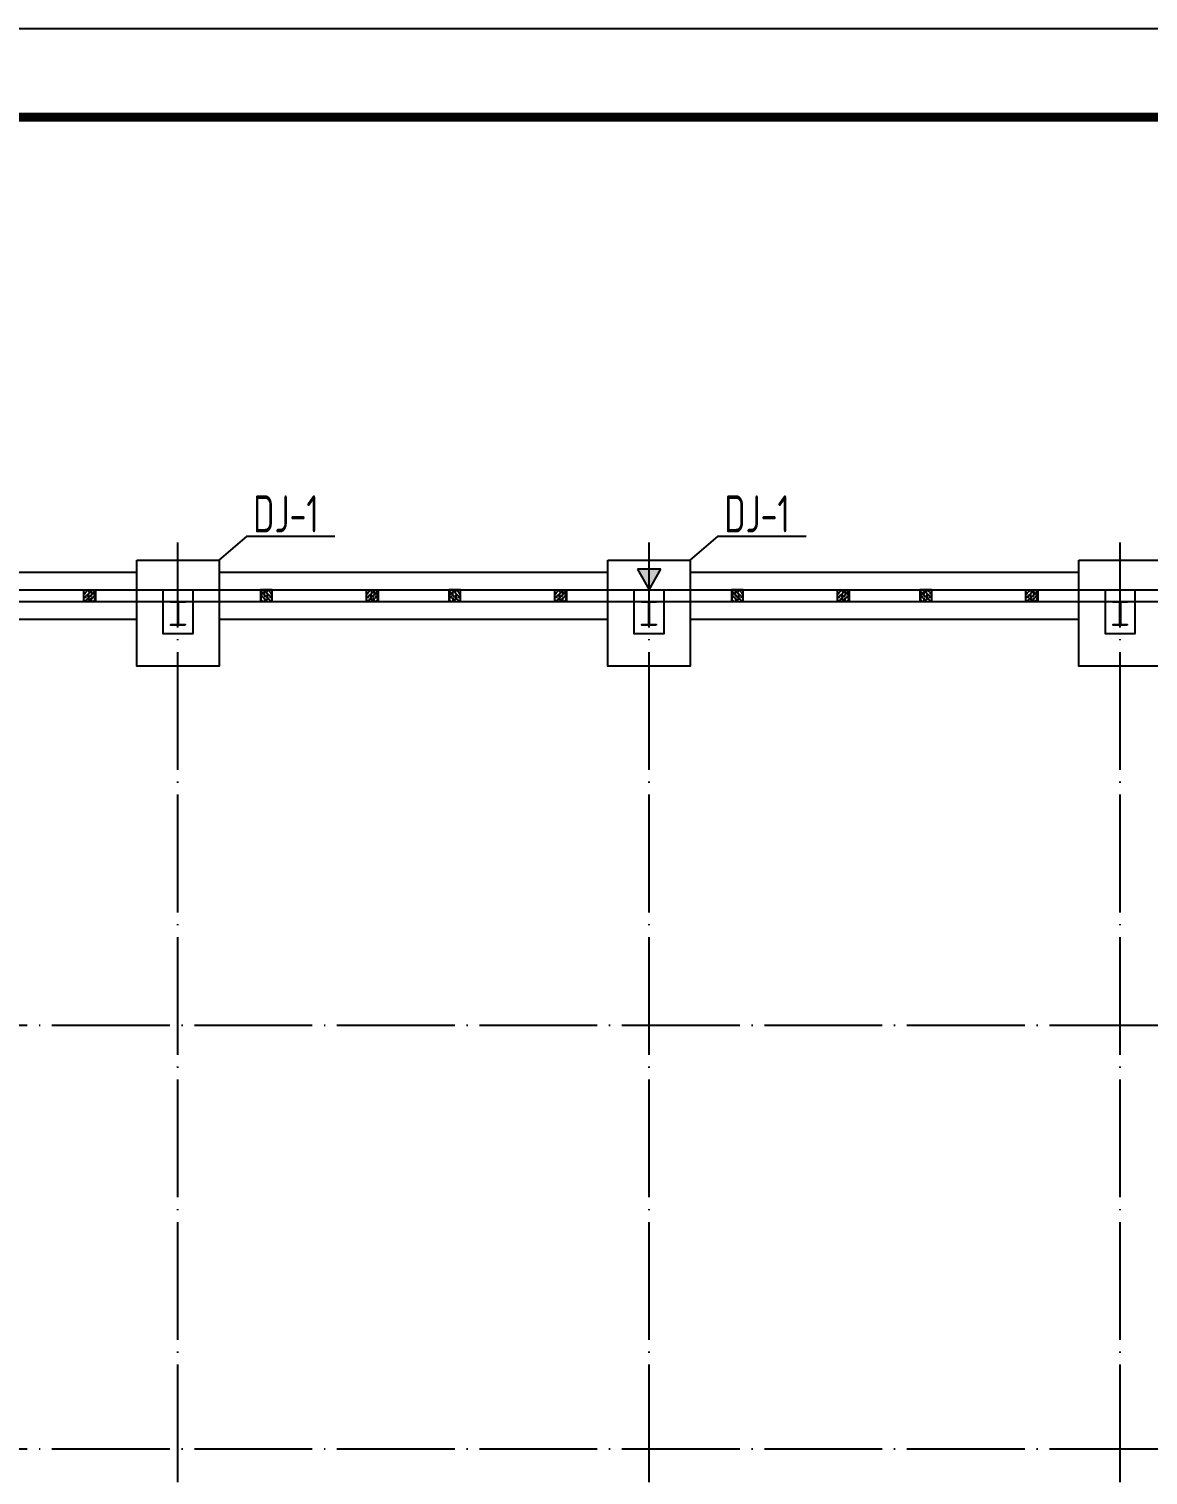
# Model space of a CAD drawing. Extents: x 32461 to 402082, y -617694 to 182569.
# Drawn here: x 110562 to 129568, y -26268 to -1707 of the extents above; entities that cross this region are included whole.
import ezdxf

# ---------------------------------------------------------------- set-up
doc = ezdxf.new("R2010")
doc.units = 0
doc.header["$LTSCALE"] = 1000
doc.header["$MEASUREMENT"] = 0
doc.linetypes.add('DASHDOT', pattern=[25.4, 12.7, -6.35, 0, -6.35])
doc.linetypes.add('DOTE', pattern=[2.42, 2, -0.2, 0.02, -0.2])
for name, color, linetype in [('DHX', 1, 'DASHDOT'), ('DOTE', 252, 'CONTINUOUS'), ('GZ', 7, 'CONTINUOUS'), ('PUB_TITLE', 4, 'CONTINUOUS'), ('S1', 2, 'CONTINUOUS'), ('WALL', 6, 'CONTINUOUS'), ('基础', 2, 'CONTINUOUS'), ('基础编号', 255, 'CONTINUOUS'), ('柱', 2, 'CONTINUOUS'), ('钢柱', 3, 'CONTINUOUS')]:
    doc.layers.add(name, color=color, linetype=linetype)
doc.styles.add('TSSD_REIN', font='atssdeng.shx', dxfattribs={"width": 0.7, "bigfont": 'atssdchn.shx'})

msp = doc.modelspace()

# ---------------------------------------------------------------- hatches: boundary and pattern name
at = {"layer": 'DHX'}
msp.add_hatch(color=256, dxfattribs=at).paths.add_polyline_path([(121296.1, -10882.5), (120896.4, -10882.5), (121093.1, -11230.6)])
at = {"layer": 'GZ'}
h = msp.add_hatch(dxfattribs=at)
h.set_pattern_fill('钢筋混凝土', color=256, scale=20, style=0)
h.set_pattern_definition([(45, (58108.657, -87035.726), (-35.35534, 35.35534), []), (50, (58108.66, -87035.73), (143.45204, -12.55043), [15, -165]), (355, (58108.66, -87035.73), (-27.75027, 150.43843), [12, -132]), (100.4514, (58120.61, -87036.77), (115.70188, 137.8879), [12.74804, -140.22842]), (46.1842, (58108.66, -86995.73), (213.4482, -33.1038), [22.5, -247.5]), (96.6356, (58126.44, -86998.48), (186.93254, 194.82357), [19.12206, -210.3426]), (351.1842, (58108.66, -86995.73), (186.9324, 194.8237), [18, -198]), (21, (58128.66, -87005.73), (119.38141, -80.52378), [15, -165]), (326, (58128.66, -87005.73), (48.66307, 145.03), [12, -132]), (71.4514, (58138.6, -87012.44), (168.04453, 64.5061), [12.74804, -140.22842]), (37.5, (58108.657, -87035.726), (2.43197, 66.57877), [0, -130.4, 0, -134, 0, -132.5]), (7.5, (58108.66, -87035.726), (52.61391, 78.88234), [0, -76.4, 0, -127.4, 0, -50.5]), (327.5, (58064.057, -87035.726), (106.764487, -4.510974), [0, -50, 0, -156, 0, -207]), (317.5, (58044.06, -87035.73), (116.63723, 20.021), [0, -65, 0, -103.6, 0, -147])])
h.paths.add_polyline_path([(111493.3, -11230.6), (111693.3, -11230.6), (111693.3, -11430.6), (111493.3, -11430.6)])
h = msp.add_hatch(dxfattribs=at)
h.set_pattern_fill('钢筋混凝土', color=256, scale=20, style=0)
h.set_pattern_definition([(135, (168077.636, -87035.726), (35.35534, 35.35534), []), (130, (168077.64, -87035.73), (-143.45204, -12.55043), [15, -165]), (185, (168077.64, -87035.73), (27.75027, 150.43843), [12, -132]), (79.5486, (168065.68, -87036.77), (-115.70188, 137.8879), [12.74804, -140.22842]), (133.8158, (168077.64, -86995.73), (-213.4482, -33.1038), [22.5, -247.5]), (83.3644, (168059.85, -86998.48), (-186.93254, 194.82357), [19.12206, -210.3426]), (188.8158, (168077.64, -86995.73), (-186.9324, 194.8237), [18, -198]), (159, (168057.64, -87005.73), (-119.38141, -80.52378), [15, -165]), (214, (168057.64, -87005.73), (-48.66307, 145.03), [12, -132]), (108.5486, (168047.69, -87012.44), (-168.04453, 64.5061), [12.74804, -140.22842]), (142.5, (168077.636, -87035.726), (-2.43197, 66.57877), [0, -130.4, 0, -134, 0, -132.5]), (172.5, (168077.636, -87035.726), (-52.61391, 78.88234), [0, -76.4, 0, -127.4, 0, -50.5]), (212.5, (168122.236, -87035.726), (-106.764487, -4.510974), [0, -50, 0, -156, 0, -207]), (222.5, (168142.24, -87035.73), (-116.63723, 20.021), [0, -65, 0, -103.6, 0, -147])])
h.paths.add_polyline_path([(114693, -11230.6), (114493, -11230.6), (114493, -11430.6), (114693, -11430.6)])
h = msp.add_hatch(dxfattribs=at)
h.set_pattern_fill('钢筋混凝土', color=256, scale=20, style=0)
h.set_pattern_definition([(45, (62908.35, -87035.726), (-35.35534, 35.35534), []), (50, (62908.35, -87035.73), (143.45204, -12.55043), [15, -165]), (355, (62908.35, -87035.73), (-27.75027, 150.43843), [12, -132]), (100.4514, (62920.3, -87036.77), (115.70188, 137.8879), [12.74804, -140.22842]), (46.1842, (62908.35, -86995.73), (213.4482, -33.1038), [22.5, -247.5]), (96.6356, (62926.14, -86998.48), (186.93254, 194.82357), [19.12206, -210.3426]), (351.1842, (62908.35, -86995.73), (186.9324, 194.8237), [18, -198]), (21, (62928.35, -87005.73), (119.38141, -80.52378), [15, -165]), (326, (62928.35, -87005.73), (48.66307, 145.03), [12, -132]), (71.4514, (62938.3, -87012.44), (168.04453, 64.5061), [12.74804, -140.22842]), (37.5, (62908.35, -87035.726), (2.43197, 66.57877), [0, -130.4, 0, -134, 0, -132.5]), (7.5, (62908.35, -87035.726), (52.61391, 78.88234), [0, -76.4, 0, -127.4, 0, -50.5]), (327.5, (62863.75, -87035.726), (106.764487, -4.510974), [0, -50, 0, -156, 0, -207]), (317.5, (62843.75, -87035.73), (116.63723, 20.021), [0, -65, 0, -103.6, 0, -147])])
h.paths.add_polyline_path([(116293, -11230.6), (116493, -11230.6), (116493, -11430.6), (116293, -11430.6)])
h = msp.add_hatch(dxfattribs=at)
h.set_pattern_fill('钢筋混凝土', color=256, scale=20, style=0)
h.set_pattern_definition([(135, (171277.94, -87035.726), (35.35534, 35.35534), []), (130, (171277.94, -87035.73), (-143.45204, -12.55043), [15, -165]), (185, (171277.94, -87035.73), (27.75027, 150.43843), [12, -132]), (79.5486, (171265.99, -87036.77), (-115.70188, 137.8879), [12.74804, -140.22842]), (133.8158, (171277.94, -86995.73), (-213.4482, -33.1038), [22.5, -247.5]), (83.3644, (171260.15, -86998.48), (-186.93254, 194.82357), [19.12206, -210.3426]), (188.8158, (171277.94, -86995.73), (-186.9324, 194.8237), [18, -198]), (159, (171257.94, -87005.73), (-119.38141, -80.52378), [15, -165]), (214, (171257.94, -87005.73), (-48.66307, 145.03), [12, -132]), (108.5486, (171247.99, -87012.44), (-168.04453, 64.5061), [12.74804, -140.22842]), (142.5, (171277.94, -87035.726), (-2.43197, 66.57877), [0, -130.4, 0, -134, 0, -132.5]), (172.5, (171277.94, -87035.726), (-52.61391, 78.88234), [0, -76.4, 0, -127.4, 0, -50.5]), (212.5, (171322.54, -87035.726), (-106.764487, -4.510974), [0, -50, 0, -156, 0, -207]), (222.5, (171342.54, -87035.73), (-116.63723, 20.021), [0, -65, 0, -103.6, 0, -147])])
h.paths.add_polyline_path([(117893.3, -11230.6), (117693.3, -11230.6), (117693.3, -11430.6), (117893.3, -11430.6)])
h = msp.add_hatch(dxfattribs=at)
h.set_pattern_fill('钢筋混凝土', color=256, scale=20, style=0)
h.set_pattern_definition([(45, (66108.657, -87035.726), (-35.35534, 35.35534), []), (50, (66108.66, -87035.73), (143.45204, -12.55043), [15, -165]), (355, (66108.66, -87035.73), (-27.75027, 150.43843), [12, -132]), (100.4514, (66120.61, -87036.77), (115.70188, 137.8879), [12.74804, -140.22842]), (46.1842, (66108.66, -86995.73), (213.4482, -33.1038), [22.5, -247.5]), (96.6356, (66126.44, -86998.48), (186.93254, 194.82357), [19.12206, -210.3426]), (351.1842, (66108.66, -86995.73), (186.9324, 194.8237), [18, -198]), (21, (66128.66, -87005.73), (119.38141, -80.52378), [15, -165]), (326, (66128.66, -87005.73), (48.66307, 145.03), [12, -132]), (71.4514, (66138.6, -87012.44), (168.04453, 64.5061), [12.74804, -140.22842]), (37.5, (66108.657, -87035.726), (2.43197, 66.57877), [0, -130.4, 0, -134, 0, -132.5]), (7.5, (66108.66, -87035.726), (52.61391, 78.88234), [0, -76.4, 0, -127.4, 0, -50.5]), (327.5, (66064.057, -87035.726), (106.764487, -4.510974), [0, -50, 0, -156, 0, -207]), (317.5, (66044.06, -87035.73), (116.63723, 20.021), [0, -65, 0, -103.6, 0, -147])])
h.paths.add_polyline_path([(119493.3, -11230.6), (119693.3, -11230.6), (119693.3, -11430.6), (119493.3, -11430.6)])
h = msp.add_hatch(dxfattribs=at)
h.set_pattern_fill('钢筋混凝土', color=256, scale=20, style=0)
h.set_pattern_definition([(135, (176077.636, -87035.726), (35.35534, 35.35534), []), (130, (176077.64, -87035.73), (-143.45204, -12.55043), [15, -165]), (185, (176077.64, -87035.73), (27.75027, 150.43843), [12, -132]), (79.5486, (176065.68, -87036.77), (-115.70188, 137.8879), [12.74804, -140.22842]), (133.8158, (176077.64, -86995.73), (-213.4482, -33.1038), [22.5, -247.5]), (83.3644, (176059.85, -86998.48), (-186.93254, 194.82357), [19.12206, -210.3426]), (188.8158, (176077.64, -86995.73), (-186.9324, 194.8237), [18, -198]), (159, (176057.64, -87005.73), (-119.38141, -80.52378), [15, -165]), (214, (176057.64, -87005.73), (-48.66307, 145.03), [12, -132]), (108.5486, (176047.69, -87012.44), (-168.04453, 64.5061), [12.74804, -140.22842]), (142.5, (176077.636, -87035.726), (-2.43197, 66.57877), [0, -130.4, 0, -134, 0, -132.5]), (172.5, (176077.636, -87035.726), (-52.61391, 78.88234), [0, -76.4, 0, -127.4, 0, -50.5]), (212.5, (176122.236, -87035.726), (-106.764487, -4.510974), [0, -50, 0, -156, 0, -207]), (222.5, (176142.24, -87035.73), (-116.63723, 20.021), [0, -65, 0, -103.6, 0, -147])])
h.paths.add_polyline_path([(122693, -11230.6), (122493, -11230.6), (122493, -11430.6), (122693, -11430.6)])
h = msp.add_hatch(dxfattribs=at)
h.set_pattern_fill('钢筋混凝土', color=256, scale=20, style=0)
h.set_pattern_definition([(45, (70908.35, -87035.726), (-35.35534, 35.35534), []), (50, (70908.35, -87035.73), (143.45204, -12.55043), [15, -165]), (355, (70908.35, -87035.73), (-27.75027, 150.43843), [12, -132]), (100.4514, (70920.3, -87036.77), (115.70188, 137.8879), [12.74804, -140.22842]), (46.1842, (70908.35, -86995.73), (213.4482, -33.1038), [22.5, -247.5]), (96.6356, (70926.14, -86998.48), (186.93254, 194.82357), [19.12206, -210.3426]), (351.1842, (70908.35, -86995.73), (186.9324, 194.8237), [18, -198]), (21, (70928.35, -87005.73), (119.38141, -80.52378), [15, -165]), (326, (70928.35, -87005.73), (48.66307, 145.03), [12, -132]), (71.4514, (70938.3, -87012.44), (168.04453, 64.5061), [12.74804, -140.22842]), (37.5, (70908.35, -87035.726), (2.43197, 66.57877), [0, -130.4, 0, -134, 0, -132.5]), (7.5, (70908.35, -87035.726), (52.61391, 78.88234), [0, -76.4, 0, -127.4, 0, -50.5]), (327.5, (70863.75, -87035.726), (106.764487, -4.510974), [0, -50, 0, -156, 0, -207]), (317.5, (70843.75, -87035.73), (116.63723, 20.021), [0, -65, 0, -103.6, 0, -147])])
h.paths.add_polyline_path([(124293, -11230.6), (124493, -11230.6), (124493, -11430.6), (124293, -11430.6)])
h = msp.add_hatch(dxfattribs=at)
h.set_pattern_fill('钢筋混凝土', color=256, scale=20, style=0)
h.set_pattern_definition([(135, (179277.94, -87035.726), (35.35534, 35.35534), []), (130, (179277.94, -87035.73), (-143.45204, -12.55043), [15, -165]), (185, (179277.94, -87035.73), (27.75027, 150.43843), [12, -132]), (79.5486, (179265.99, -87036.77), (-115.70188, 137.8879), [12.74804, -140.22842]), (133.8158, (179277.94, -86995.73), (-213.4482, -33.1038), [22.5, -247.5]), (83.3644, (179260.15, -86998.48), (-186.93254, 194.82357), [19.12206, -210.3426]), (188.8158, (179277.94, -86995.73), (-186.9324, 194.8237), [18, -198]), (159, (179257.94, -87005.73), (-119.38141, -80.52378), [15, -165]), (214, (179257.94, -87005.73), (-48.66307, 145.03), [12, -132]), (108.5486, (179247.99, -87012.44), (-168.04453, 64.5061), [12.74804, -140.22842]), (142.5, (179277.94, -87035.726), (-2.43197, 66.57877), [0, -130.4, 0, -134, 0, -132.5]), (172.5, (179277.94, -87035.726), (-52.61391, 78.88234), [0, -76.4, 0, -127.4, 0, -50.5]), (212.5, (179322.54, -87035.726), (-106.764487, -4.510974), [0, -50, 0, -156, 0, -207]), (222.5, (179342.54, -87035.73), (-116.63723, 20.021), [0, -65, 0, -103.6, 0, -147])])
h.paths.add_polyline_path([(125893.3, -11230.6), (125693.3, -11230.6), (125693.3, -11430.6), (125893.3, -11430.6)])
h = msp.add_hatch(dxfattribs=at)
h.set_pattern_fill('钢筋混凝土', color=256, scale=20, style=0)
h.set_pattern_definition([(45, (74108.657, -87035.726), (-35.35534, 35.35534), []), (50, (74108.66, -87035.73), (143.45204, -12.55043), [15, -165]), (355, (74108.66, -87035.73), (-27.75027, 150.43843), [12, -132]), (100.4514, (74120.61, -87036.77), (115.70188, 137.8879), [12.74804, -140.22842]), (46.1842, (74108.66, -86995.73), (213.4482, -33.1038), [22.5, -247.5]), (96.6356, (74126.44, -86998.48), (186.93254, 194.82357), [19.12206, -210.3426]), (351.1842, (74108.66, -86995.73), (186.9324, 194.8237), [18, -198]), (21, (74128.66, -87005.73), (119.38141, -80.52378), [15, -165]), (326, (74128.66, -87005.73), (48.66307, 145.03), [12, -132]), (71.4514, (74138.6, -87012.44), (168.04453, 64.5061), [12.74804, -140.22842]), (37.5, (74108.657, -87035.726), (2.43197, 66.57877), [0, -130.4, 0, -134, 0, -132.5]), (7.5, (74108.66, -87035.726), (52.61391, 78.88234), [0, -76.4, 0, -127.4, 0, -50.5]), (327.5, (74064.057, -87035.726), (106.764487, -4.510974), [0, -50, 0, -156, 0, -207]), (317.5, (74044.06, -87035.73), (116.63723, 20.021), [0, -65, 0, -103.6, 0, -147])])
h.paths.add_polyline_path([(127493.3, -11230.6), (127693.3, -11230.6), (127693.3, -11430.6), (127493.3, -11430.6)])

# ---------------------------------------------------------------- linework, layer by layer
at = {"layer": 'DHX'}
msp.add_lwpolyline([(121296.1, -10882.5), (120896.4, -10882.5), (121093.1, -11230.6)], close=True, dxfattribs=at)
at = {"layer": 'DOTE', "color": 251, "linetype": 'DOTE'}
for p, q in [((113093.1, -55430.6), (113093.1, -10430.6)), ((121093.1, -55430.6), (121093.1, -10430.6)), ((129093.1, -55430.6), (129093.1, -10430.6)), ((88093.1, -11430.6), (154093.1, -11430.6)), ((154093.1, -18630.6), (87993.1, -18630.6)), ((154093.1, -25830.6), (87993.1, -25830.6))]:
    msp.add_line(p, q, dxfattribs=at)
at = {"layer": 'GZ'}
for points in [[(111493.3, -11230.6), (111693.3, -11230.6), (111693.3, -11430.6), (111493.3, -11430.6)], [(114693, -11230.6), (114493, -11230.6), (114493, -11430.6), (114693, -11430.6)], [(116293, -11230.6), (116493, -11230.6), (116493, -11430.6), (116293, -11430.6)], [(117893.3, -11230.6), (117693.3, -11230.6), (117693.3, -11430.6), (117893.3, -11430.6)], [(119493.3, -11230.6), (119693.3, -11230.6), (119693.3, -11430.6), (119493.3, -11430.6)], [(122693, -11230.6), (122493, -11230.6), (122493, -11430.6), (122693, -11430.6)], [(124293, -11230.6), (124493, -11230.6), (124493, -11430.6), (124293, -11430.6)], [(125893.3, -11230.6), (125693.3, -11230.6), (125693.3, -11430.6), (125893.3, -11430.6)], [(127493.3, -11230.6), (127693.3, -11230.6), (127693.3, -11430.6), (127493.3, -11430.6)]]:
    msp.add_lwpolyline(points, close=True, dxfattribs=at)
at = {"layer": 'PUB_TITLE'}
msp.add_lwpolyline([(74273.1, -64706.8), (185723.1, -64706.8), (185723.1, -1706.8), (74273.1, -1706.8)], close=True, dxfattribs=at)
at = {"layer": 'PUB_TITLE', "const_width": 150}
msp.add_lwpolyline([(78023.1, -63206.8), (184223.1, -63206.8), (184223.1, -3206.8), (78023.1, -3206.8)], close=True, dxfattribs=at)
at = {"layer": 'S1'}
for p, q in [((105793.1, -10930.6), (112393.1, -10930.6)), ((113793.1, -10930.6), (120393.1, -10930.6)), ((121793.1, -10930.6), (128393.1, -10930.6)), ((105793.1, -11730.6), (112393.1, -11730.6)), ((113793.1, -11730.6), (120393.1, -11730.6)), ((121793.1, -11730.6), (128393.1, -11730.6))]:
    msp.add_line(p, q, dxfattribs=at)
at = {"layer": 'WALL'}
msp.add_lwpolyline([(88893.1, -27330.6), (88893.1, -11230.6), (153293.1, -11230.6), (153293.1, -27330.6), (153393.1, -27330.6), (153393.1, -38530.6), (153293.1, -38530.6), (153293.1, -54630.6), (88893.1, -54630.6), (88893.1, -38530.6)], dxfattribs=at)
msp.add_lwpolyline([(89093.1, -11430.6), (153093.1, -11430.6), (153093.1, -54430.6), (89093.1, -54430.6)], close=True, dxfattribs=at)
at = {"layer": '基础'}
for points in [[(112393.1, -10730.6), (113793.1, -10730.6), (113793.1, -12530.6), (112393.1, -12530.6)], [(120393.1, -10730.6), (121793.1, -10730.6), (121793.1, -12530.6), (120393.1, -12530.6)], [(128393.1, -10730.6), (129793.1, -10730.6), (129793.1, -12530.6), (128393.1, -12530.6)]]:
    msp.add_lwpolyline(points, close=True, dxfattribs=at)
at = {"layer": '基础编号'}
for points in [[(113793.1, -10730.6), (114266.8, -10323.8), (115759.6, -10323.8)], [(121793.1, -10730.6), (122266.8, -10323.8), (123759.6, -10323.8)]]:
    msp.add_lwpolyline(points, dxfattribs=at)
at = {"layer": '柱'}
for points in [[(112843.1, -11230.6), (113343.1, -11230.6), (113343.1, -11980.6), (112843.1, -11980.6)], [(120843.1, -11230.6), (121343.1, -11230.6), (121343.1, -11980.6), (120843.1, -11980.6)], [(128843.1, -11230.6), (129343.1, -11230.6), (129343.1, -11980.6), (128843.1, -11980.6)]]:
    msp.add_lwpolyline(points, close=True, dxfattribs=at)
at = {"layer": '钢柱'}
for points in [[(113213.1, -11830.6), (112973.1, -11830.6), (112973.1, -11820.6), (113089.1, -11820.6), (113089.1, -11440.6), (112973.1, -11440.6), (112973.1, -11430.6), (113213.1, -11430.6), (113213.1, -11440.6), (113097.1, -11440.6), (113097.1, -11820.6), (113213.1, -11820.6), (113213.1, -11830.6)], [(121213.1, -11830.6), (120973.1, -11830.6), (120973.1, -11820.6), (121089.1, -11820.6), (121089.1, -11440.6), (120973.1, -11440.6), (120973.1, -11430.6), (121213.1, -11430.6), (121213.1, -11440.6), (121097.1, -11440.6), (121097.1, -11820.6), (121213.1, -11820.6), (121213.1, -11830.6)], [(129213.1, -11830.6), (128973.1, -11830.6), (128973.1, -11820.6), (129089.1, -11820.6), (129089.1, -11440.6), (128973.1, -11440.6), (128973.1, -11430.6), (129213.1, -11430.6), (129213.1, -11440.6), (129097.1, -11440.6), (129097.1, -11820.6), (129213.1, -11820.6), (129213.1, -11830.6)]]:
    msp.add_lwpolyline(points, dxfattribs=at)

# ---------------------------------------------------------------- texts
at = {"layer": '基础编号', "style": 'TSSD_REIN', "width": 0.7}
for p in [(114370.4, -10258.1), (122370.4, -10258.1)]:
    msp.add_text('DJ-1', height=630, dxfattribs=at).set_placement(p)

doc.saveas('drawing.dxf')
